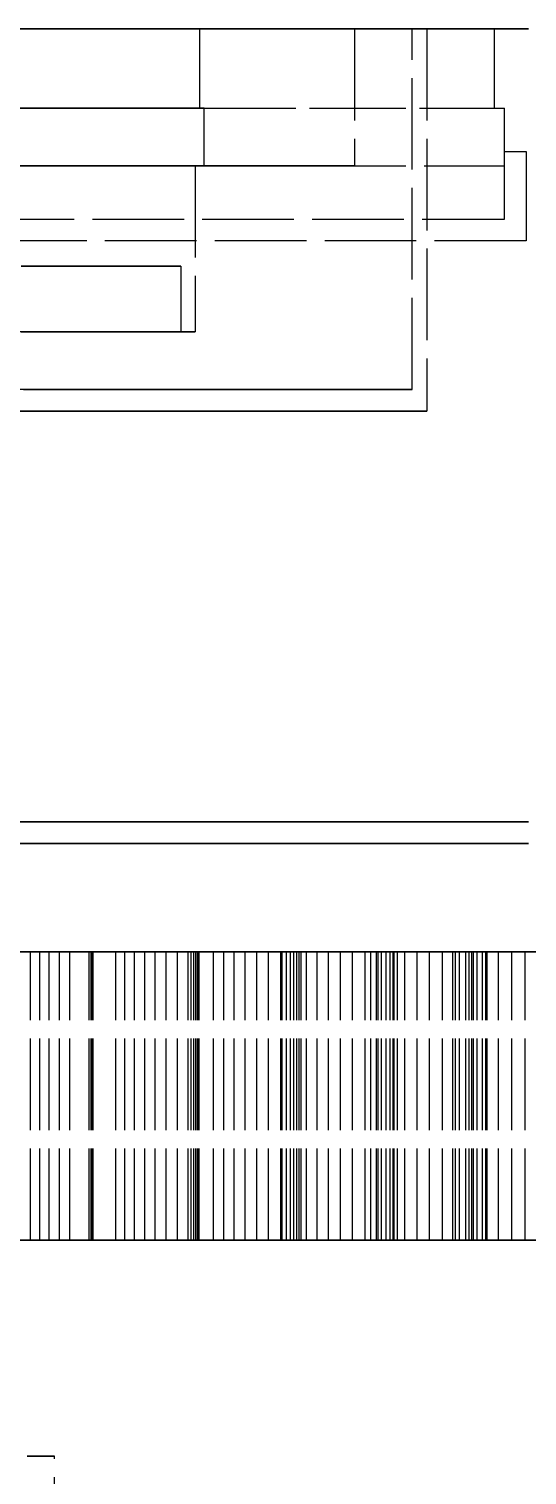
# Model space of a CAD drawing. Header units: millimetres. Extents: x -9 to 221, y -53 to 196.
# Drawn here: x 164.49 to 171.4, y 16.54 to 36.6 of the extents above; entities that cross this region are included whole.
import ezdxf

# ---------------------------------------------------------------- set-up
doc = ezdxf.new("R2010")
doc.units = ezdxf.units.MM
doc.linetypes.add('DASHED', pattern=[1.524, 1.27, -0.254])
doc.layers.add('HIDDEN', color=8, linetype='DASHED')
doc.layers.add('VISIBLE', color=7, linetype='CONTINUOUS')

msp = doc.modelspace()

# ---------------------------------------------------------------- linework, layer by layer
at = {"layer": 'HIDDEN'}
for points in [[(171.42143, 36.6), (170.65952, 36.6), (169.89762, 36.6), (169.13571, 36.6), (168.37381, 36.6), (167.6119, 36.6), (166.85, 36.6), (166.0881, 36.6), (165.32619, 36.6), (164.56429, 36.6), (163.80238, 36.6)], [(169.01, 36.6), (168.68746, 36.6), (168.36492, 36.6), (168.04238, 36.6), (167.71984, 36.6), (167.3973, 36.6), (167.07476, 36.6), (166.75222, 36.6), (166.42968, 36.6), (166.10714, 36.6), (165.7846, 36.6), (165.46206, 36.6), (165.13952, 36.6), (164.81698, 36.6), (164.49444, 36.6), (164.1719, 36.6)], [(169.81, 36.6), (169.46206, 36.6), (169.11413, 36.6), (168.76619, 36.6), (168.41825, 36.6), (168.07032, 36.6), (167.72238, 36.6), (167.37444, 36.6), (167.02651, 36.6), (166.67857, 36.6), (166.33063, 36.6), (165.9827, 36.6), (165.63476, 36.6), (165.28683, 36.6), (164.93889, 36.6), (164.59095, 36.6), (164.24302, 36.6)], [(166.86202, 36.6), (166.57691, 36.6), (166.2918, 36.6), (166.00669, 36.6), (165.72158, 36.6), (165.43646, 36.6), (165.15135, 36.6), (164.86624, 36.6), (164.58113, 36.6), (164.29602, 36.6)], [(164.29602, 36.6), (164.58113, 36.6), (164.86624, 36.6), (165.15135, 36.6), (165.43646, 36.6), (165.72158, 36.6), (166.00669, 36.6), (166.2918, 36.6), (166.57691, 36.6), (166.86202, 36.6)], [(164.33317, 36.6), (164.49444, 36.6), (164.65571, 36.6), (164.81698, 36.6), (164.97825, 36.6), (165.13952, 36.6), (165.30079, 36.6), (165.46206, 36.6), (165.62333, 36.6), (165.7846, 36.6), (165.94587, 36.6), (166.10714, 36.6), (166.26841, 36.6), (166.42968, 36.6), (166.59095, 36.6), (166.75222, 36.6), (166.91349, 36.6), (167.07476, 36.6), (167.23603, 36.6), (167.3973, 36.6), (167.55857, 36.6), (167.71984, 36.6), (167.88111, 36.6), (168.04238, 36.6), (168.20365, 36.6), (168.36492, 36.6), (168.52619, 36.6), (168.68746, 36.6), (168.84873, 36.6), (169.01, 36.6)], [(164.34143, 36.6), (164.51857, 36.6), (164.69571, 36.6), (164.87286, 36.6), (165.05, 36.6), (165.22714, 36.6), (165.40429, 36.6), (165.58143, 36.6), (165.75857, 36.6), (165.93571, 36.6), (166.11286, 36.6), (166.29, 36.6), (166.46714, 36.6), (166.64429, 36.6), (166.82143, 36.6), (166.99857, 36.6), (167.17571, 36.6), (167.35286, 36.6), (167.53, 36.6), (167.70714, 36.6), (167.88429, 36.6), (168.06143, 36.6), (168.23857, 36.6), (168.41571, 36.6), (168.59286, 36.6), (168.77, 36.6), (168.94714, 36.6), (169.12429, 36.6), (169.30143, 36.6), (169.47857, 36.6), (169.65571, 36.6), (169.83286, 36.6), (170.01, 36.6)], [(170.01, 36.6), (169.65571, 36.6), (169.30143, 36.6), (168.94714, 36.6), (168.59286, 36.6), (168.23857, 36.6), (167.88429, 36.6), (167.53, 36.6), (167.17571, 36.6), (166.82143, 36.6), (166.46714, 36.6), (166.11286, 36.6), (165.75857, 36.6), (165.40429, 36.6), (165.05, 36.6), (164.69571, 36.6), (164.34143, 36.6)], [(164.41698, 36.6), (164.59095, 36.6), (164.76492, 36.6), (164.93889, 36.6), (165.11286, 36.6), (165.28683, 36.6), (165.46079, 36.6), (165.63476, 36.6), (165.80873, 36.6), (165.9827, 36.6), (166.15667, 36.6), (166.33063, 36.6), (166.5046, 36.6), (166.67857, 36.6), (166.85254, 36.6), (167.02651, 36.6), (167.20048, 36.6), (167.37444, 36.6), (167.54841, 36.6), (167.72238, 36.6), (167.89635, 36.6), (168.07032, 36.6), (168.24429, 36.6), (168.41825, 36.6), (168.59222, 36.6), (168.76619, 36.6), (168.94016, 36.6), (169.11413, 36.6), (169.2881, 36.6), (169.46206, 36.6), (169.63603, 36.6), (169.81, 36.6)], [(166.86202, 35.5), (166.86202, 36.6)], [(166.86202, 35.5), (166.86202, 36.6)], [(166.86202, 36.6), (170.95, 36.6)], [(166.86202, 36.6), (170.95, 36.6)], [(169.01, 36.6), (169.01, 34.7)], [(169.81, 31.6), (169.81, 36.6)], [(170.01, 36.6), (170.01, 31.3)], [(170.95, 35.5), (170.95, 36.6)], [(170.95, 35.5), (170.95, 36.6)], [(166.86202, 35.5), (166.57691, 35.5), (166.2918, 35.5), (166.00669, 35.5), (165.72158, 35.5), (165.43646, 35.5), (165.15135, 35.5), (164.86624, 35.5), (164.58113, 35.5), (164.29602, 35.5)], [(164.29602, 35.5), (164.58113, 35.5), (164.86624, 35.5), (165.15135, 35.5), (165.43646, 35.5), (165.72158, 35.5), (166.00669, 35.5), (166.2918, 35.5), (166.57691, 35.5), (166.86202, 35.5)], [(166.92487, 35.5), (166.63702, 35.5), (166.34916, 35.5), (166.06131, 35.5), (165.77345, 35.5), (165.4856, 35.5), (165.19774, 35.5), (164.90989, 35.5), (164.62203, 35.5), (164.33418, 35.5)], [(164.33418, 35.5), (164.62203, 35.5), (164.90989, 35.5), (165.19774, 35.5), (165.4856, 35.5), (165.77345, 35.5), (166.06131, 35.5), (166.34916, 35.5), (166.63702, 35.5), (166.92487, 35.5)], [(166.86202, 35.5), (170.95, 35.5)], [(166.86202, 35.5), (170.95, 35.5)], [(166.92487, 34.7), (166.92487, 35.5)], [(166.92487, 34.7), (166.92487, 35.5)], [(166.92487, 35.5), (171.09, 35.5)], [(166.92487, 35.5), (171.09, 35.5)], [(171.09, 34.7), (171.09, 35.5)], [(171.09, 34.7), (171.09, 35.5)], [(171.09, 34.9), (171.39, 34.9)], [(171.09, 33.96), (171.09, 34.9)], [(171.09, 34.9), (171.39, 34.9)], [(171.09, 33.96), (171.09, 34.9)], [(171.39, 34.9), (171.39, 33.66)], [(171.39, 34.9), (171.39, 33.66)], [(169.01, 34.7), (168.68746, 34.7), (168.36492, 34.7), (168.04238, 34.7), (167.71984, 34.7), (167.3973, 34.7), (167.07476, 34.7), (166.75222, 34.7), (166.42968, 34.7), (166.10714, 34.7), (165.7846, 34.7), (165.46206, 34.7), (165.13952, 34.7), (164.81698, 34.7), (164.49444, 34.7), (164.1719, 34.7)], [(166.8, 34.7), (166.54762, 34.7), (166.29524, 34.7), (166.04286, 34.7), (165.79048, 34.7), (165.5381, 34.7), (165.28571, 34.7), (165.03333, 34.7), (164.78095, 34.7), (164.52857, 34.7), (164.27619, 34.7)], [(164.33317, 34.7), (164.49444, 34.7), (164.65571, 34.7), (164.81698, 34.7), (164.97825, 34.7), (165.13952, 34.7), (165.30079, 34.7), (165.46206, 34.7), (165.62333, 34.7), (165.7846, 34.7), (165.94587, 34.7), (166.10714, 34.7), (166.26841, 34.7), (166.42968, 34.7), (166.59095, 34.7), (166.75222, 34.7), (166.91349, 34.7), (167.07476, 34.7), (167.23603, 34.7), (167.3973, 34.7), (167.55857, 34.7), (167.71984, 34.7), (167.88111, 34.7), (168.04238, 34.7), (168.20365, 34.7), (168.36492, 34.7), (168.52619, 34.7), (168.68746, 34.7), (168.84873, 34.7), (169.01, 34.7)], [(166.92487, 34.7), (166.63702, 34.7), (166.34916, 34.7), (166.06131, 34.7), (165.77345, 34.7), (165.4856, 34.7), (165.19774, 34.7), (164.90989, 34.7), (164.62203, 34.7), (164.33418, 34.7)], [(164.33418, 34.7), (164.62203, 34.7), (164.90989, 34.7), (165.19774, 34.7), (165.4856, 34.7), (165.77345, 34.7), (166.06131, 34.7), (166.34916, 34.7), (166.63702, 34.7), (166.92487, 34.7)], [(164.40238, 34.7), (164.52857, 34.7), (164.65476, 34.7), (164.78095, 34.7), (164.90714, 34.7), (165.03333, 34.7), (165.15952, 34.7), (165.28571, 34.7), (165.4119, 34.7), (165.5381, 34.7), (165.66429, 34.7), (165.79048, 34.7), (165.91667, 34.7), (166.04286, 34.7), (166.16905, 34.7), (166.29524, 34.7), (166.42143, 34.7), (166.54762, 34.7), (166.67381, 34.7), (166.8, 34.7)], [(166.8, 34.7), (166.8, 32.4)], [(166.92487, 34.7), (171.09, 34.7)], [(166.92487, 34.7), (171.09, 34.7)], [(163.85, 33.96), (171.09, 33.96)], [(163.85, 33.96), (171.09, 33.96)], [(171.39, 33.66), (163.85, 33.66)], [(171.39, 33.66), (163.85, 33.66)], [(164.38571, 33.31), (164.50873, 33.31), (164.63175, 33.31), (164.75476, 33.31), (164.87778, 33.31), (165.00079, 33.31), (165.12381, 33.31), (165.24683, 33.31), (165.36984, 33.31), (165.49286, 33.31), (165.61587, 33.31), (165.73889, 33.31), (165.8619, 33.31), (165.98492, 33.31), (166.10794, 33.31), (166.23095, 33.31), (166.35397, 33.31), (166.47698, 33.31), (166.6, 33.31)], [(166.6, 33.31), (166.35397, 33.31), (166.10794, 33.31), (165.8619, 33.31), (165.61587, 33.31), (165.36984, 33.31), (165.12381, 33.31), (164.87778, 33.31), (164.63175, 33.31), (164.38571, 33.31)], [(166.6, 33.31), (166.6, 32.4)], [(166.8, 32.4), (166.54762, 32.4), (166.29524, 32.4), (166.04286, 32.4), (165.79048, 32.4), (165.5381, 32.4), (165.28571, 32.4), (165.03333, 32.4), (164.78095, 32.4), (164.52857, 32.4), (164.27619, 32.4)], [(164.38571, 32.4), (164.50873, 32.4), (164.63175, 32.4), (164.75476, 32.4), (164.87778, 32.4), (165.00079, 32.4), (165.12381, 32.4), (165.24683, 32.4), (165.36984, 32.4), (165.49286, 32.4), (165.61587, 32.4), (165.73889, 32.4), (165.8619, 32.4), (165.98492, 32.4), (166.10794, 32.4), (166.23095, 32.4), (166.35397, 32.4), (166.47698, 32.4), (166.6, 32.4)], [(166.6, 32.4), (166.35397, 32.4), (166.10794, 32.4), (165.8619, 32.4), (165.61587, 32.4), (165.36984, 32.4), (165.12381, 32.4), (164.87778, 32.4), (164.63175, 32.4), (164.38571, 32.4)], [(164.40238, 32.4), (164.52857, 32.4), (164.65476, 32.4), (164.78095, 32.4), (164.90714, 32.4), (165.03333, 32.4), (165.15952, 32.4), (165.28571, 32.4), (165.4119, 32.4), (165.5381, 32.4), (165.66429, 32.4), (165.79048, 32.4), (165.91667, 32.4), (166.04286, 32.4), (166.16905, 32.4), (166.29524, 32.4), (166.42143, 32.4), (166.54762, 32.4), (166.67381, 32.4), (166.8, 32.4)], [(169.81, 31.6), (169.46206, 31.6), (169.11413, 31.6), (168.76619, 31.6), (168.41825, 31.6), (168.07032, 31.6), (167.72238, 31.6), (167.37444, 31.6), (167.02651, 31.6), (166.67857, 31.6), (166.33063, 31.6), (165.9827, 31.6), (165.63476, 31.6), (165.28683, 31.6), (164.93889, 31.6), (164.59095, 31.6), (164.24302, 31.6)], [(164.41698, 31.6), (164.59095, 31.6), (164.76492, 31.6), (164.93889, 31.6), (165.11286, 31.6), (165.28683, 31.6), (165.46079, 31.6), (165.63476, 31.6), (165.80873, 31.6), (165.9827, 31.6), (166.15667, 31.6), (166.33063, 31.6), (166.5046, 31.6), (166.67857, 31.6), (166.85254, 31.6), (167.02651, 31.6), (167.20048, 31.6), (167.37444, 31.6), (167.54841, 31.6), (167.72238, 31.6), (167.89635, 31.6), (168.07032, 31.6), (168.24429, 31.6), (168.41825, 31.6), (168.59222, 31.6), (168.76619, 31.6), (168.94016, 31.6), (169.11413, 31.6), (169.2881, 31.6), (169.46206, 31.6), (169.63603, 31.6), (169.81, 31.6)], [(164.34143, 31.3), (164.51857, 31.3), (164.69571, 31.3), (164.87286, 31.3), (165.05, 31.3), (165.22714, 31.3), (165.40429, 31.3), (165.58143, 31.3), (165.75857, 31.3), (165.93571, 31.3), (166.11286, 31.3), (166.29, 31.3), (166.46714, 31.3), (166.64429, 31.3), (166.82143, 31.3), (166.99857, 31.3), (167.17571, 31.3), (167.35286, 31.3), (167.53, 31.3), (167.70714, 31.3), (167.88429, 31.3), (168.06143, 31.3), (168.23857, 31.3), (168.41571, 31.3), (168.59286, 31.3), (168.77, 31.3), (168.94714, 31.3), (169.12429, 31.3), (169.30143, 31.3), (169.47857, 31.3), (169.65571, 31.3), (169.83286, 31.3), (170.01, 31.3)], [(170.01, 31.3), (169.65571, 31.3), (169.30143, 31.3), (168.94714, 31.3), (168.59286, 31.3), (168.23857, 31.3), (167.88429, 31.3), (167.53, 31.3), (167.17571, 31.3), (166.82143, 31.3), (166.46714, 31.3), (166.11286, 31.3), (165.75857, 31.3), (165.40429, 31.3), (165.05, 31.3), (164.69571, 31.3), (164.34143, 31.3)], [(171.42143, 25.6), (170.65952, 25.6), (169.89762, 25.6), (169.13571, 25.6), (168.37381, 25.6), (167.6119, 25.6), (166.85, 25.6), (166.0881, 25.6), (165.32619, 25.6), (164.56429, 25.6), (163.80238, 25.6)], [(171.42143, 25.3), (170.65952, 25.3), (169.89762, 25.3), (169.13571, 25.3), (168.37381, 25.3), (167.6119, 25.3), (166.85, 25.3), (166.0881, 25.3), (165.32619, 25.3), (164.56429, 25.3), (163.80238, 25.3)], [(171.90357, 23.8), (171.29643, 23.8), (170.68929, 23.8), (170.08214, 23.8), (169.475, 23.8), (168.86786, 23.8), (168.26071, 23.8), (167.65357, 23.8), (167.04643, 23.8), (166.43929, 23.8), (165.83214, 23.8), (165.225, 23.8), (164.61786, 23.8), (164.01071, 23.8)], [(171.77063, 23.8), (171.07222, 23.8), (170.37381, 23.8), (169.6754, 23.8), (168.97698, 23.8), (168.27857, 23.8), (167.58016, 23.8), (166.88175, 23.8), (166.18333, 23.8), (165.48492, 23.8), (164.78651, 23.8), (164.0881, 23.8)], [(164.31429, 23.8), (164.61786, 23.8), (164.92143, 23.8), (165.225, 23.8), (165.52857, 23.8), (165.83214, 23.8), (166.13571, 23.8), (166.43929, 23.8), (166.74286, 23.8), (167.04643, 23.8), (167.35, 23.8), (167.65357, 23.8), (167.95714, 23.8), (168.26071, 23.8), (168.56429, 23.8), (168.86786, 23.8), (169.17143, 23.8), (169.475, 23.8), (169.77857, 23.8), (170.08214, 23.8), (170.38571, 23.8), (170.68929, 23.8), (170.99286, 23.8), (171.29643, 23.8), (171.6, 23.8)], [(164.39675, 23.8), (164.51622, 23.8)], [(164.51622, 23.8), (164.39675, 23.8)], [(164.4373, 23.8), (164.78651, 23.8), (165.13571, 23.8), (165.48492, 23.8), (165.83413, 23.8), (166.18333, 23.8), (166.53254, 23.8), (166.88175, 23.8), (167.23095, 23.8), (167.58016, 23.8), (167.92937, 23.8), (168.27857, 23.8), (168.62778, 23.8), (168.97698, 23.8), (169.32619, 23.8), (169.6754, 23.8), (170.0246, 23.8), (170.37381, 23.8), (170.72302, 23.8), (171.07222, 23.8), (171.42143, 23.8)], [(164.51622, 23.8), (164.64272, 23.8)], [(164.64272, 23.8), (164.51622, 23.8)], [(164.51622, 19.8), (164.51622, 23.8)], [(164.51622, 19.8), (164.51622, 23.8)], [(164.64272, 23.8), (164.77575, 23.8)], [(164.77575, 23.8), (164.64272, 23.8)], [(164.64272, 19.8), (164.64272, 23.8)], [(164.64272, 19.8), (164.64272, 23.8)], [(164.77575, 23.8), (164.91492, 23.8)], [(164.91492, 23.8), (164.77575, 23.8)], [(164.77575, 19.8), (164.77575, 23.8)], [(164.77575, 19.8), (164.77575, 23.8)], [(164.91492, 23.8), (165.05995, 23.8)], [(165.05995, 23.8), (164.91492, 23.8)], [(164.91492, 19.8), (164.91492, 23.8)], [(164.91492, 19.8), (164.91492, 23.8)], [(165.05995, 23.8), (165.37324, 23.8)], [(165.37324, 23.8), (165.05995, 23.8)], [(165.05995, 19.8), (165.05995, 23.8)], [(165.05995, 19.8), (165.05995, 23.8)], [(165.35399, 23.8), (165.32908, 23.8)], [(165.32908, 23.8), (165.69931, 23.8)], [(165.69931, 23.8), (165.32908, 23.8)], [(165.32908, 23.8), (165.35399, 23.8)], [(165.32908, 19.8), (165.32908, 23.8)], [(165.32908, 19.8), (165.32908, 23.8)], [(165.37119, 23.8), (165.35399, 23.8)], [(165.35399, 23.8), (165.37119, 23.8)], [(165.35399, 19.8), (165.35399, 23.8)], [(165.35399, 19.8), (165.35399, 23.8)], [(165.38134, 23.8), (165.37119, 23.8)], [(165.37119, 23.8), (165.38134, 23.8)], [(165.37119, 19.8), (165.37119, 23.8)], [(165.37119, 19.8), (165.37119, 23.8)], [(165.37324, 23.8), (165.38208, 23.8)], [(165.38208, 23.8), (165.37324, 23.8)], [(165.37324, 19.8), (165.37324, 23.8)], [(165.37324, 19.8), (165.37324, 23.8)], [(165.38486, 23.8), (165.38134, 23.8)], [(165.38134, 23.8), (165.38486, 23.8)], [(165.38134, 19.8), (165.38134, 23.8)], [(165.38134, 19.8), (165.38134, 23.8)], [(165.38208, 23.8), (165.38486, 23.8)], [(165.38486, 23.8), (165.38208, 23.8)], [(165.38208, 19.8), (165.38208, 23.8)], [(165.38208, 19.8), (165.38208, 23.8)], [(165.38486, 19.8), (165.38486, 23.8)], [(165.38486, 19.8), (165.38486, 23.8)], [(165.69931, 23.8), (165.82527, 23.8)], [(165.82527, 23.8), (165.69931, 23.8)], [(165.69931, 19.8), (165.69931, 23.8)], [(165.69931, 19.8), (165.69931, 23.8)], [(165.82527, 23.8), (165.95867, 23.8)], [(165.95867, 23.8), (165.82527, 23.8)], [(165.82527, 19.8), (165.82527, 23.8)], [(165.82527, 19.8), (165.82527, 23.8)], [(165.95867, 23.8), (166.09883, 23.8)], [(166.09883, 23.8), (165.95867, 23.8)], [(165.95867, 19.8), (165.95867, 23.8)], [(165.95867, 19.8), (165.95867, 23.8)], [(166.09883, 23.8), (166.24524, 23.8)], [(166.24524, 23.8), (166.09883, 23.8)], [(166.09883, 19.8), (166.09883, 23.8)], [(166.09883, 19.8), (166.09883, 23.8)], [(166.24524, 23.8), (166.39753, 23.8)], [(166.39753, 23.8), (166.24524, 23.8)], [(166.24524, 19.8), (166.24524, 23.8)], [(166.24524, 19.8), (166.24524, 23.8)], [(166.39753, 23.8), (166.5554, 23.8)], [(166.5554, 23.8), (166.39753, 23.8)], [(166.39753, 19.8), (166.39753, 23.8)], [(166.39753, 19.8), (166.39753, 23.8)], [(166.5554, 23.8), (166.85616, 23.8)], [(166.85616, 23.8), (166.5554, 23.8)], [(166.5554, 19.8), (166.5554, 23.8)], [(166.5554, 19.8), (166.5554, 23.8)], [(166.74421, 23.8), (166.70159, 23.8)], [(166.70159, 23.8), (167.05515, 23.8)], [(167.05515, 23.8), (166.70159, 23.8)], [(166.70159, 23.8), (166.74421, 23.8)], [(166.70159, 19.8), (166.70159, 23.8)], [(166.70159, 19.8), (166.70159, 23.8)], [(166.77944, 23.8), (166.74421, 23.8)], [(166.74421, 23.8), (166.77944, 23.8)], [(166.74421, 19.8), (166.74421, 23.8)], [(166.74421, 19.8), (166.74421, 23.8)], [(166.8079, 23.8), (166.77944, 23.8)], [(166.77944, 23.8), (166.8079, 23.8)], [(166.77944, 19.8), (166.77944, 23.8)], [(166.77944, 19.8), (166.77944, 23.8)], [(166.82998, 23.8), (166.8079, 23.8)], [(166.8079, 23.8), (166.82998, 23.8)], [(166.8079, 19.8), (166.8079, 23.8)], [(166.8079, 19.8), (166.8079, 23.8)], [(166.84599, 23.8), (166.82998, 23.8)], [(166.82998, 23.8), (166.84599, 23.8)], [(166.82998, 19.8), (166.82998, 23.8)], [(166.82998, 19.8), (166.82998, 23.8)], [(166.85616, 23.8), (166.84599, 23.8)], [(166.84599, 23.8), (166.85616, 23.8)], [(166.84599, 19.8), (166.84599, 23.8)], [(166.84599, 19.8), (166.84599, 23.8)], [(166.85616, 19.8), (166.85616, 23.8)], [(166.85616, 19.8), (166.85616, 23.8)], [(167.05515, 23.8), (167.19428, 23.8)], [(167.19428, 23.8), (167.05515, 23.8)], [(167.05515, 19.8), (167.05515, 23.8)], [(167.05515, 19.8), (167.05515, 23.8)], [(167.19428, 23.8), (167.34049, 23.8)], [(167.34049, 23.8), (167.19428, 23.8)], [(167.19428, 19.8), (167.19428, 23.8)], [(167.19428, 19.8), (167.19428, 23.8)], [(167.34049, 23.8), (167.4931, 23.8)], [(167.4931, 23.8), (167.34049, 23.8)], [(167.34049, 19.8), (167.34049, 23.8)], [(167.34049, 19.8), (167.34049, 23.8)], [(167.4931, 23.8), (167.65164, 23.8)], [(167.65164, 23.8), (167.4931, 23.8)], [(167.4931, 19.8), (167.4931, 23.8)], [(167.4931, 19.8), (167.4931, 23.8)], [(167.65164, 23.8), (167.81574, 23.8)], [(167.81574, 23.8), (167.65164, 23.8)], [(167.65164, 19.8), (167.65164, 23.8)], [(167.65164, 19.8), (167.65164, 23.8)], [(167.81574, 23.8), (167.98511, 23.8)], [(167.98511, 23.8), (167.81574, 23.8)], [(167.81574, 19.8), (167.81574, 23.8)], [(167.81574, 19.8), (167.81574, 23.8)], [(167.98511, 23.8), (168.27078, 23.8)], [(168.27078, 23.8), (167.98511, 23.8)], [(167.98511, 19.8), (167.98511, 23.8)], [(167.98511, 19.8), (167.98511, 23.8)], [(168.06708, 23.8), (168.00711, 23.8)], [(168.00711, 23.8), (168.34099, 23.8)], [(168.34099, 23.8), (168.00711, 23.8)], [(168.00711, 23.8), (168.06708, 23.8)], [(168.00711, 19.8), (168.00711, 23.8)], [(168.00711, 19.8), (168.00711, 23.8)], [(168.12004, 23.8), (168.06708, 23.8)], [(168.06708, 23.8), (168.12004, 23.8)], [(168.06708, 19.8), (168.06708, 23.8)], [(168.06708, 19.8), (168.06708, 23.8)], [(168.16656, 23.8), (168.12004, 23.8)], [(168.12004, 23.8), (168.16656, 23.8)], [(168.12004, 19.8), (168.12004, 23.8)], [(168.12004, 19.8), (168.12004, 23.8)], [(168.20702, 23.8), (168.16656, 23.8)], [(168.16656, 23.8), (168.20702, 23.8)], [(168.16656, 19.8), (168.16656, 23.8)], [(168.16656, 19.8), (168.16656, 23.8)], [(168.24169, 23.8), (168.20702, 23.8)], [(168.20702, 23.8), (168.24169, 23.8)], [(168.20702, 19.8), (168.20702, 23.8)], [(168.20702, 19.8), (168.20702, 23.8)], [(168.27078, 23.8), (168.24169, 23.8)], [(168.24169, 23.8), (168.27078, 23.8)], [(168.24169, 19.8), (168.24169, 23.8)], [(168.24169, 19.8), (168.24169, 23.8)], [(168.27078, 19.8), (168.27078, 23.8)], [(168.27078, 19.8), (168.27078, 23.8)], [(168.34099, 23.8), (168.4921, 23.8)], [(168.4921, 23.8), (168.34099, 23.8)], [(168.34099, 19.8), (168.34099, 23.8)], [(168.34099, 19.8), (168.34099, 23.8)], [(168.4921, 23.8), (168.64986, 23.8)], [(168.64986, 23.8), (168.4921, 23.8)], [(168.4921, 19.8), (168.4921, 23.8)], [(168.4921, 19.8), (168.4921, 23.8)], [(168.64986, 23.8), (168.81362, 23.8)], [(168.81362, 23.8), (168.64986, 23.8)], [(168.64986, 19.8), (168.64986, 23.8)], [(168.64986, 19.8), (168.64986, 23.8)], [(168.81362, 23.8), (168.98294, 23.8)], [(168.98294, 23.8), (168.81362, 23.8)], [(168.81362, 19.8), (168.81362, 23.8)], [(168.81362, 19.8), (168.81362, 23.8)], [(168.98294, 23.8), (169.15746, 23.8)], [(169.15746, 23.8), (168.98294, 23.8)], [(168.98294, 19.8), (168.98294, 23.8)], [(168.98294, 19.8), (168.98294, 23.8)], [(169.15746, 23.8), (169.33689, 23.8)], [(169.33689, 23.8), (169.15746, 23.8)], [(169.15746, 19.8), (169.15746, 23.8)], [(169.15746, 19.8), (169.15746, 23.8)], [(169.31131, 23.8), (169.2345, 23.8)], [(169.2345, 23.8), (169.54586, 23.8)], [(169.54586, 23.8), (169.2345, 23.8)], [(169.2345, 23.8), (169.31131, 23.8)], [(169.2345, 19.8), (169.2345, 23.8)], [(169.2345, 19.8), (169.2345, 23.8)], [(169.38155, 23.8), (169.31131, 23.8)], [(169.31131, 23.8), (169.38155, 23.8)], [(169.31131, 19.8), (169.31131, 23.8)], [(169.31131, 19.8), (169.31131, 23.8)], [(169.33689, 23.8), (169.60501, 23.8)], [(169.60501, 23.8), (169.33689, 23.8)], [(169.33689, 19.8), (169.33689, 23.8)], [(169.33689, 19.8), (169.33689, 23.8)], [(169.44574, 23.8), (169.38155, 23.8)], [(169.38155, 23.8), (169.44574, 23.8)], [(169.38155, 19.8), (169.38155, 23.8)], [(169.38155, 19.8), (169.38155, 23.8)], [(169.50423, 23.8), (169.44574, 23.8)], [(169.44574, 23.8), (169.50423, 23.8)], [(169.44574, 19.8), (169.44574, 23.8)], [(169.44574, 19.8), (169.44574, 23.8)], [(169.55725, 23.8), (169.50423, 23.8)], [(169.50423, 23.8), (169.55725, 23.8)], [(169.50423, 19.8), (169.50423, 23.8)], [(169.50423, 19.8), (169.50423, 23.8)], [(169.54586, 23.8), (169.70766, 23.8)], [(169.70766, 23.8), (169.54586, 23.8)], [(169.54586, 19.8), (169.54586, 23.8)], [(169.54586, 19.8), (169.54586, 23.8)], [(169.60501, 23.8), (169.55725, 23.8)], [(169.55725, 23.8), (169.60501, 23.8)], [(169.55725, 19.8), (169.55725, 23.8)], [(169.55725, 19.8), (169.55725, 23.8)], [(169.60501, 19.8), (169.60501, 23.8)], [(169.60501, 19.8), (169.60501, 23.8)], [(169.70766, 23.8), (169.87562, 23.8)], [(169.87562, 23.8), (169.70766, 23.8)], [(169.70766, 19.8), (169.70766, 23.8)], [(169.70766, 19.8), (169.70766, 23.8)], [(169.87562, 23.8), (170.04915, 23.8)], [(170.04915, 23.8), (169.87562, 23.8)], [(169.87562, 19.8), (169.87562, 23.8)], [(169.87562, 19.8), (169.87562, 23.8)], [(170.04915, 23.8), (170.2278, 23.8)], [(170.2278, 23.8), (170.04915, 23.8)], [(170.04915, 19.8), (170.04915, 23.8)], [(170.04915, 19.8), (170.04915, 23.8)], [(170.2278, 23.8), (170.41124, 23.8)], [(170.41124, 23.8), (170.2278, 23.8)], [(170.2278, 19.8), (170.2278, 23.8)], [(170.2278, 19.8), (170.2278, 23.8)], [(170.46629, 23.8), (170.3733, 23.8)], [(170.3733, 23.8), (170.65947, 23.8)], [(170.65947, 23.8), (170.3733, 23.8)], [(170.3733, 23.8), (170.46629, 23.8)], [(170.3733, 19.8), (170.3733, 23.8)], [(170.3733, 19.8), (170.3733, 23.8)], [(170.41124, 23.8), (170.5992, 23.8)], [(170.5992, 23.8), (170.41124, 23.8)], [(170.41124, 19.8), (170.41124, 23.8)], [(170.41124, 19.8), (170.41124, 23.8)], [(170.55321, 23.8), (170.46629, 23.8)], [(170.46629, 23.8), (170.55321, 23.8)], [(170.46629, 19.8), (170.46629, 23.8)], [(170.46629, 19.8), (170.46629, 23.8)], [(170.63452, 23.8), (170.55321, 23.8)], [(170.55321, 23.8), (170.63452, 23.8)], [(170.55321, 19.8), (170.55321, 23.8)], [(170.55321, 19.8), (170.55321, 23.8)], [(170.5992, 23.8), (170.84749, 23.8)], [(170.84749, 23.8), (170.5992, 23.8)], [(170.5992, 19.8), (170.5992, 23.8)], [(170.5992, 19.8), (170.5992, 23.8)], [(170.71054, 23.8), (170.63452, 23.8)], [(170.63452, 23.8), (170.71054, 23.8)], [(170.63452, 19.8), (170.63452, 23.8)], [(170.63452, 19.8), (170.63452, 23.8)], [(170.65947, 23.8), (170.83058, 23.8)], [(170.83058, 23.8), (170.65947, 23.8)], [(170.65947, 19.8), (170.65947, 23.8)], [(170.65947, 19.8), (170.65947, 23.8)], [(170.78147, 23.8), (170.71054, 23.8)], [(170.71054, 23.8), (170.78147, 23.8)], [(170.71054, 19.8), (170.71054, 23.8)], [(170.71054, 19.8), (170.71054, 23.8)], [(170.84749, 23.8), (170.78147, 23.8)], [(170.78147, 23.8), (170.84749, 23.8)], [(170.78147, 19.8), (170.78147, 23.8)], [(170.78147, 19.8), (170.78147, 23.8)], [(170.83058, 23.8), (171.00732, 23.8)], [(171.00732, 23.8), (170.83058, 23.8)], [(170.83058, 19.8), (170.83058, 23.8)], [(170.83058, 19.8), (170.83058, 23.8)], [(170.84749, 19.8), (170.84749, 23.8)], [(170.84749, 19.8), (170.84749, 23.8)], [(171.00732, 23.8), (171.18912, 23.8)], [(171.18912, 23.8), (171.00732, 23.8)], [(171.00732, 19.8), (171.00732, 23.8)], [(171.00732, 19.8), (171.00732, 23.8)], [(171.18912, 23.8), (171.37558, 23.8)], [(171.37558, 23.8), (171.18912, 23.8)], [(171.18912, 19.8), (171.18912, 23.8)], [(171.18912, 19.8), (171.18912, 23.8)], [(171.37558, 23.8), (171.56638, 23.8)], [(171.56638, 23.8), (171.37558, 23.8)], [(171.37558, 19.8), (171.37558, 23.8)], [(171.37558, 19.8), (171.37558, 23.8)], [(171.90357, 19.8), (171.29643, 19.8), (170.68929, 19.8), (170.08214, 19.8), (169.475, 19.8), (168.86786, 19.8), (168.26071, 19.8), (167.65357, 19.8), (167.04643, 19.8), (166.43929, 19.8), (165.83214, 19.8), (165.225, 19.8), (164.61786, 19.8), (164.01071, 19.8)], [(164.31429, 19.8), (164.61786, 19.8), (164.92143, 19.8), (165.225, 19.8), (165.52857, 19.8), (165.83214, 19.8), (166.13571, 19.8), (166.43929, 19.8), (166.74286, 19.8), (167.04643, 19.8), (167.35, 19.8), (167.65357, 19.8), (167.95714, 19.8), (168.26071, 19.8), (168.56429, 19.8), (168.86786, 19.8), (169.17143, 19.8), (169.475, 19.8), (169.77857, 19.8), (170.08214, 19.8), (170.38571, 19.8), (170.68929, 19.8), (170.99286, 19.8), (171.29643, 19.8), (171.6, 19.8)], [(164.39675, 19.8), (164.51622, 19.8)], [(164.51622, 19.8), (164.39675, 19.8)], [(164.51622, 19.8), (164.64272, 19.8)], [(164.64272, 19.8), (164.51622, 19.8)], [(164.64272, 19.8), (164.77575, 19.8)], [(164.77575, 19.8), (164.64272, 19.8)], [(164.77575, 19.8), (164.91492, 19.8)], [(164.91492, 19.8), (164.77575, 19.8)], [(164.91492, 19.8), (165.05995, 19.8)], [(165.05995, 19.8), (164.91492, 19.8)], [(165.05995, 19.8), (165.37324, 19.8)], [(165.37324, 19.8), (165.05995, 19.8)], [(165.35399, 19.8), (165.32908, 19.8)], [(165.32908, 19.8), (165.69931, 19.8)], [(165.69931, 19.8), (165.32908, 19.8)], [(165.32908, 19.8), (165.35399, 19.8)], [(165.37119, 19.8), (165.35399, 19.8)], [(165.35399, 19.8), (165.37119, 19.8)], [(165.38134, 19.8), (165.37119, 19.8)], [(165.37119, 19.8), (165.38134, 19.8)], [(165.37324, 19.8), (165.38208, 19.8)], [(165.38208, 19.8), (165.37324, 19.8)], [(165.38486, 19.8), (165.38134, 19.8)], [(165.38134, 19.8), (165.38486, 19.8)], [(165.38208, 19.8), (165.38486, 19.8)], [(165.38486, 19.8), (165.38208, 19.8)], [(165.69931, 19.8), (165.82527, 19.8)], [(165.82527, 19.8), (165.69931, 19.8)], [(165.82527, 19.8), (165.95867, 19.8)], [(165.95867, 19.8), (165.82527, 19.8)], [(165.95867, 19.8), (166.09883, 19.8)], [(166.09883, 19.8), (165.95867, 19.8)], [(166.09883, 19.8), (166.24524, 19.8)], [(166.24524, 19.8), (166.09883, 19.8)], [(166.24524, 19.8), (166.39753, 19.8)], [(166.39753, 19.8), (166.24524, 19.8)], [(166.39753, 19.8), (166.5554, 19.8)], [(166.5554, 19.8), (166.39753, 19.8)], [(166.5554, 19.8), (166.85616, 19.8)], [(166.85616, 19.8), (166.5554, 19.8)], [(166.74421, 19.8), (166.70159, 19.8)], [(166.70159, 19.8), (167.05515, 19.8)], [(167.05515, 19.8), (166.70159, 19.8)], [(166.70159, 19.8), (166.74421, 19.8)], [(166.77944, 19.8), (166.74421, 19.8)], [(166.74421, 19.8), (166.77944, 19.8)], [(166.8079, 19.8), (166.77944, 19.8)], [(166.77944, 19.8), (166.8079, 19.8)], [(166.82998, 19.8), (166.8079, 19.8)], [(166.8079, 19.8), (166.82998, 19.8)], [(166.84599, 19.8), (166.82998, 19.8)], [(166.82998, 19.8), (166.84599, 19.8)], [(166.85616, 19.8), (166.84599, 19.8)], [(166.84599, 19.8), (166.85616, 19.8)], [(167.05515, 19.8), (167.19428, 19.8)], [(167.19428, 19.8), (167.05515, 19.8)], [(167.19428, 19.8), (167.34049, 19.8)], [(167.34049, 19.8), (167.19428, 19.8)], [(167.34049, 19.8), (167.4931, 19.8)], [(167.4931, 19.8), (167.34049, 19.8)], [(167.4931, 19.8), (167.65164, 19.8)], [(167.65164, 19.8), (167.4931, 19.8)], [(167.65164, 19.8), (167.81574, 19.8)], [(167.81574, 19.8), (167.65164, 19.8)], [(167.81574, 19.8), (167.98511, 19.8)], [(167.98511, 19.8), (167.81574, 19.8)], [(167.98511, 19.8), (168.27078, 19.8)], [(168.27078, 19.8), (167.98511, 19.8)], [(168.06708, 19.8), (168.00711, 19.8)], [(168.00711, 19.8), (168.34099, 19.8)], [(168.34099, 19.8), (168.00711, 19.8)], [(168.00711, 19.8), (168.06708, 19.8)], [(168.12004, 19.8), (168.06708, 19.8)], [(168.06708, 19.8), (168.12004, 19.8)], [(168.16656, 19.8), (168.12004, 19.8)], [(168.12004, 19.8), (168.16656, 19.8)], [(168.20702, 19.8), (168.16656, 19.8)], [(168.16656, 19.8), (168.20702, 19.8)], [(168.24169, 19.8), (168.20702, 19.8)], [(168.20702, 19.8), (168.24169, 19.8)], [(168.27078, 19.8), (168.24169, 19.8)], [(168.24169, 19.8), (168.27078, 19.8)], [(168.34099, 19.8), (168.4921, 19.8)], [(168.4921, 19.8), (168.34099, 19.8)], [(168.4921, 19.8), (168.64986, 19.8)], [(168.64986, 19.8), (168.4921, 19.8)], [(168.64986, 19.8), (168.81362, 19.8)], [(168.81362, 19.8), (168.64986, 19.8)], [(168.81362, 19.8), (168.98294, 19.8)], [(168.98294, 19.8), (168.81362, 19.8)], [(168.98294, 19.8), (169.15746, 19.8)], [(169.15746, 19.8), (168.98294, 19.8)], [(169.15746, 19.8), (169.33689, 19.8)], [(169.33689, 19.8), (169.15746, 19.8)], [(169.31131, 19.8), (169.2345, 19.8)], [(169.2345, 19.8), (169.54586, 19.8)], [(169.54586, 19.8), (169.2345, 19.8)], [(169.2345, 19.8), (169.31131, 19.8)], [(169.38155, 19.8), (169.31131, 19.8)], [(169.31131, 19.8), (169.38155, 19.8)], [(169.33689, 19.8), (169.60501, 19.8)], [(169.60501, 19.8), (169.33689, 19.8)], [(169.44574, 19.8), (169.38155, 19.8)], [(169.38155, 19.8), (169.44574, 19.8)], [(169.50423, 19.8), (169.44574, 19.8)], [(169.44574, 19.8), (169.50423, 19.8)], [(169.55725, 19.8), (169.50423, 19.8)], [(169.50423, 19.8), (169.55725, 19.8)], [(169.54586, 19.8), (169.70766, 19.8)], [(169.70766, 19.8), (169.54586, 19.8)], [(169.60501, 19.8), (169.55725, 19.8)], [(169.55725, 19.8), (169.60501, 19.8)], [(169.70766, 19.8), (169.87562, 19.8)], [(169.87562, 19.8), (169.70766, 19.8)], [(169.87562, 19.8), (170.04915, 19.8)], [(170.04915, 19.8), (169.87562, 19.8)], [(170.04915, 19.8), (170.2278, 19.8)], [(170.2278, 19.8), (170.04915, 19.8)], [(170.2278, 19.8), (170.41124, 19.8)], [(170.41124, 19.8), (170.2278, 19.8)], [(170.46629, 19.8), (170.3733, 19.8)], [(170.3733, 19.8), (170.65947, 19.8)], [(170.65947, 19.8), (170.3733, 19.8)], [(170.3733, 19.8), (170.46629, 19.8)], [(170.41124, 19.8), (170.5992, 19.8)], [(170.5992, 19.8), (170.41124, 19.8)], [(170.55321, 19.8), (170.46629, 19.8)], [(170.46629, 19.8), (170.55321, 19.8)], [(170.63452, 19.8), (170.55321, 19.8)], [(170.55321, 19.8), (170.63452, 19.8)], [(170.5992, 19.8), (170.84749, 19.8)], [(170.84749, 19.8), (170.5992, 19.8)], [(170.71054, 19.8), (170.63452, 19.8)], [(170.63452, 19.8), (170.71054, 19.8)], [(170.65947, 19.8), (170.83058, 19.8)], [(170.83058, 19.8), (170.65947, 19.8)], [(170.78147, 19.8), (170.71054, 19.8)], [(170.71054, 19.8), (170.78147, 19.8)], [(170.84749, 19.8), (170.78147, 19.8)], [(170.78147, 19.8), (170.84749, 19.8)], [(170.83058, 19.8), (171.00732, 19.8)], [(171.00732, 19.8), (170.83058, 19.8)], [(171.00732, 19.8), (171.18912, 19.8)], [(171.18912, 19.8), (171.00732, 19.8)], [(171.18912, 19.8), (171.37558, 19.8)], [(171.37558, 19.8), (171.18912, 19.8)], [(171.37558, 19.8), (171.56638, 19.8)], [(171.56638, 19.8), (171.37558, 19.8)], [(164.46905, 16.8), (164.56429, 16.8), (164.65952, 16.8), (164.75476, 16.8), (164.85, 16.8)], [(164.85, 16.8), (164.65952, 16.8), (164.46905, 16.8)], [(164.85, 0), (164.85, 16.8)]]:
    msp.add_lwpolyline(points, dxfattribs=at)
at = {"layer": 'VISIBLE'}
for points in [[(164.18333, 36.6), (164.56429, 36.6), (164.94524, 36.6), (165.32619, 36.6), (165.70714, 36.6), (166.0881, 36.6), (166.46905, 36.6), (166.85, 36.6), (167.23095, 36.6), (167.6119, 36.6), (167.99286, 36.6), (168.37381, 36.6), (168.75476, 36.6), (169.13571, 36.6), (169.51667, 36.6), (169.89762, 36.6), (170.27857, 36.6), (170.65952, 36.6), (171.04048, 36.6), (171.42143, 36.6)], [(164.18333, 25.6), (164.56429, 25.6), (164.94524, 25.6), (165.32619, 25.6), (165.70714, 25.6), (166.0881, 25.6), (166.46905, 25.6), (166.85, 25.6), (167.23095, 25.6), (167.6119, 25.6), (167.99286, 25.6), (168.37381, 25.6), (168.75476, 25.6), (169.13571, 25.6), (169.51667, 25.6), (169.89762, 25.6), (170.27857, 25.6), (170.65952, 25.6), (171.04048, 25.6), (171.42143, 25.6)], [(164.18333, 25.3), (164.56429, 25.3), (164.94524, 25.3), (165.32619, 25.3), (165.70714, 25.3), (166.0881, 25.3), (166.46905, 25.3), (166.85, 25.3), (167.23095, 25.3), (167.6119, 25.3), (167.99286, 25.3), (168.37381, 25.3), (168.75476, 25.3), (169.13571, 25.3), (169.51667, 25.3), (169.89762, 25.3), (170.27857, 25.3), (170.65952, 25.3), (171.04048, 25.3), (171.42143, 25.3)]]:
    msp.add_lwpolyline(points, dxfattribs=at)

doc.saveas('drawing.dxf')
